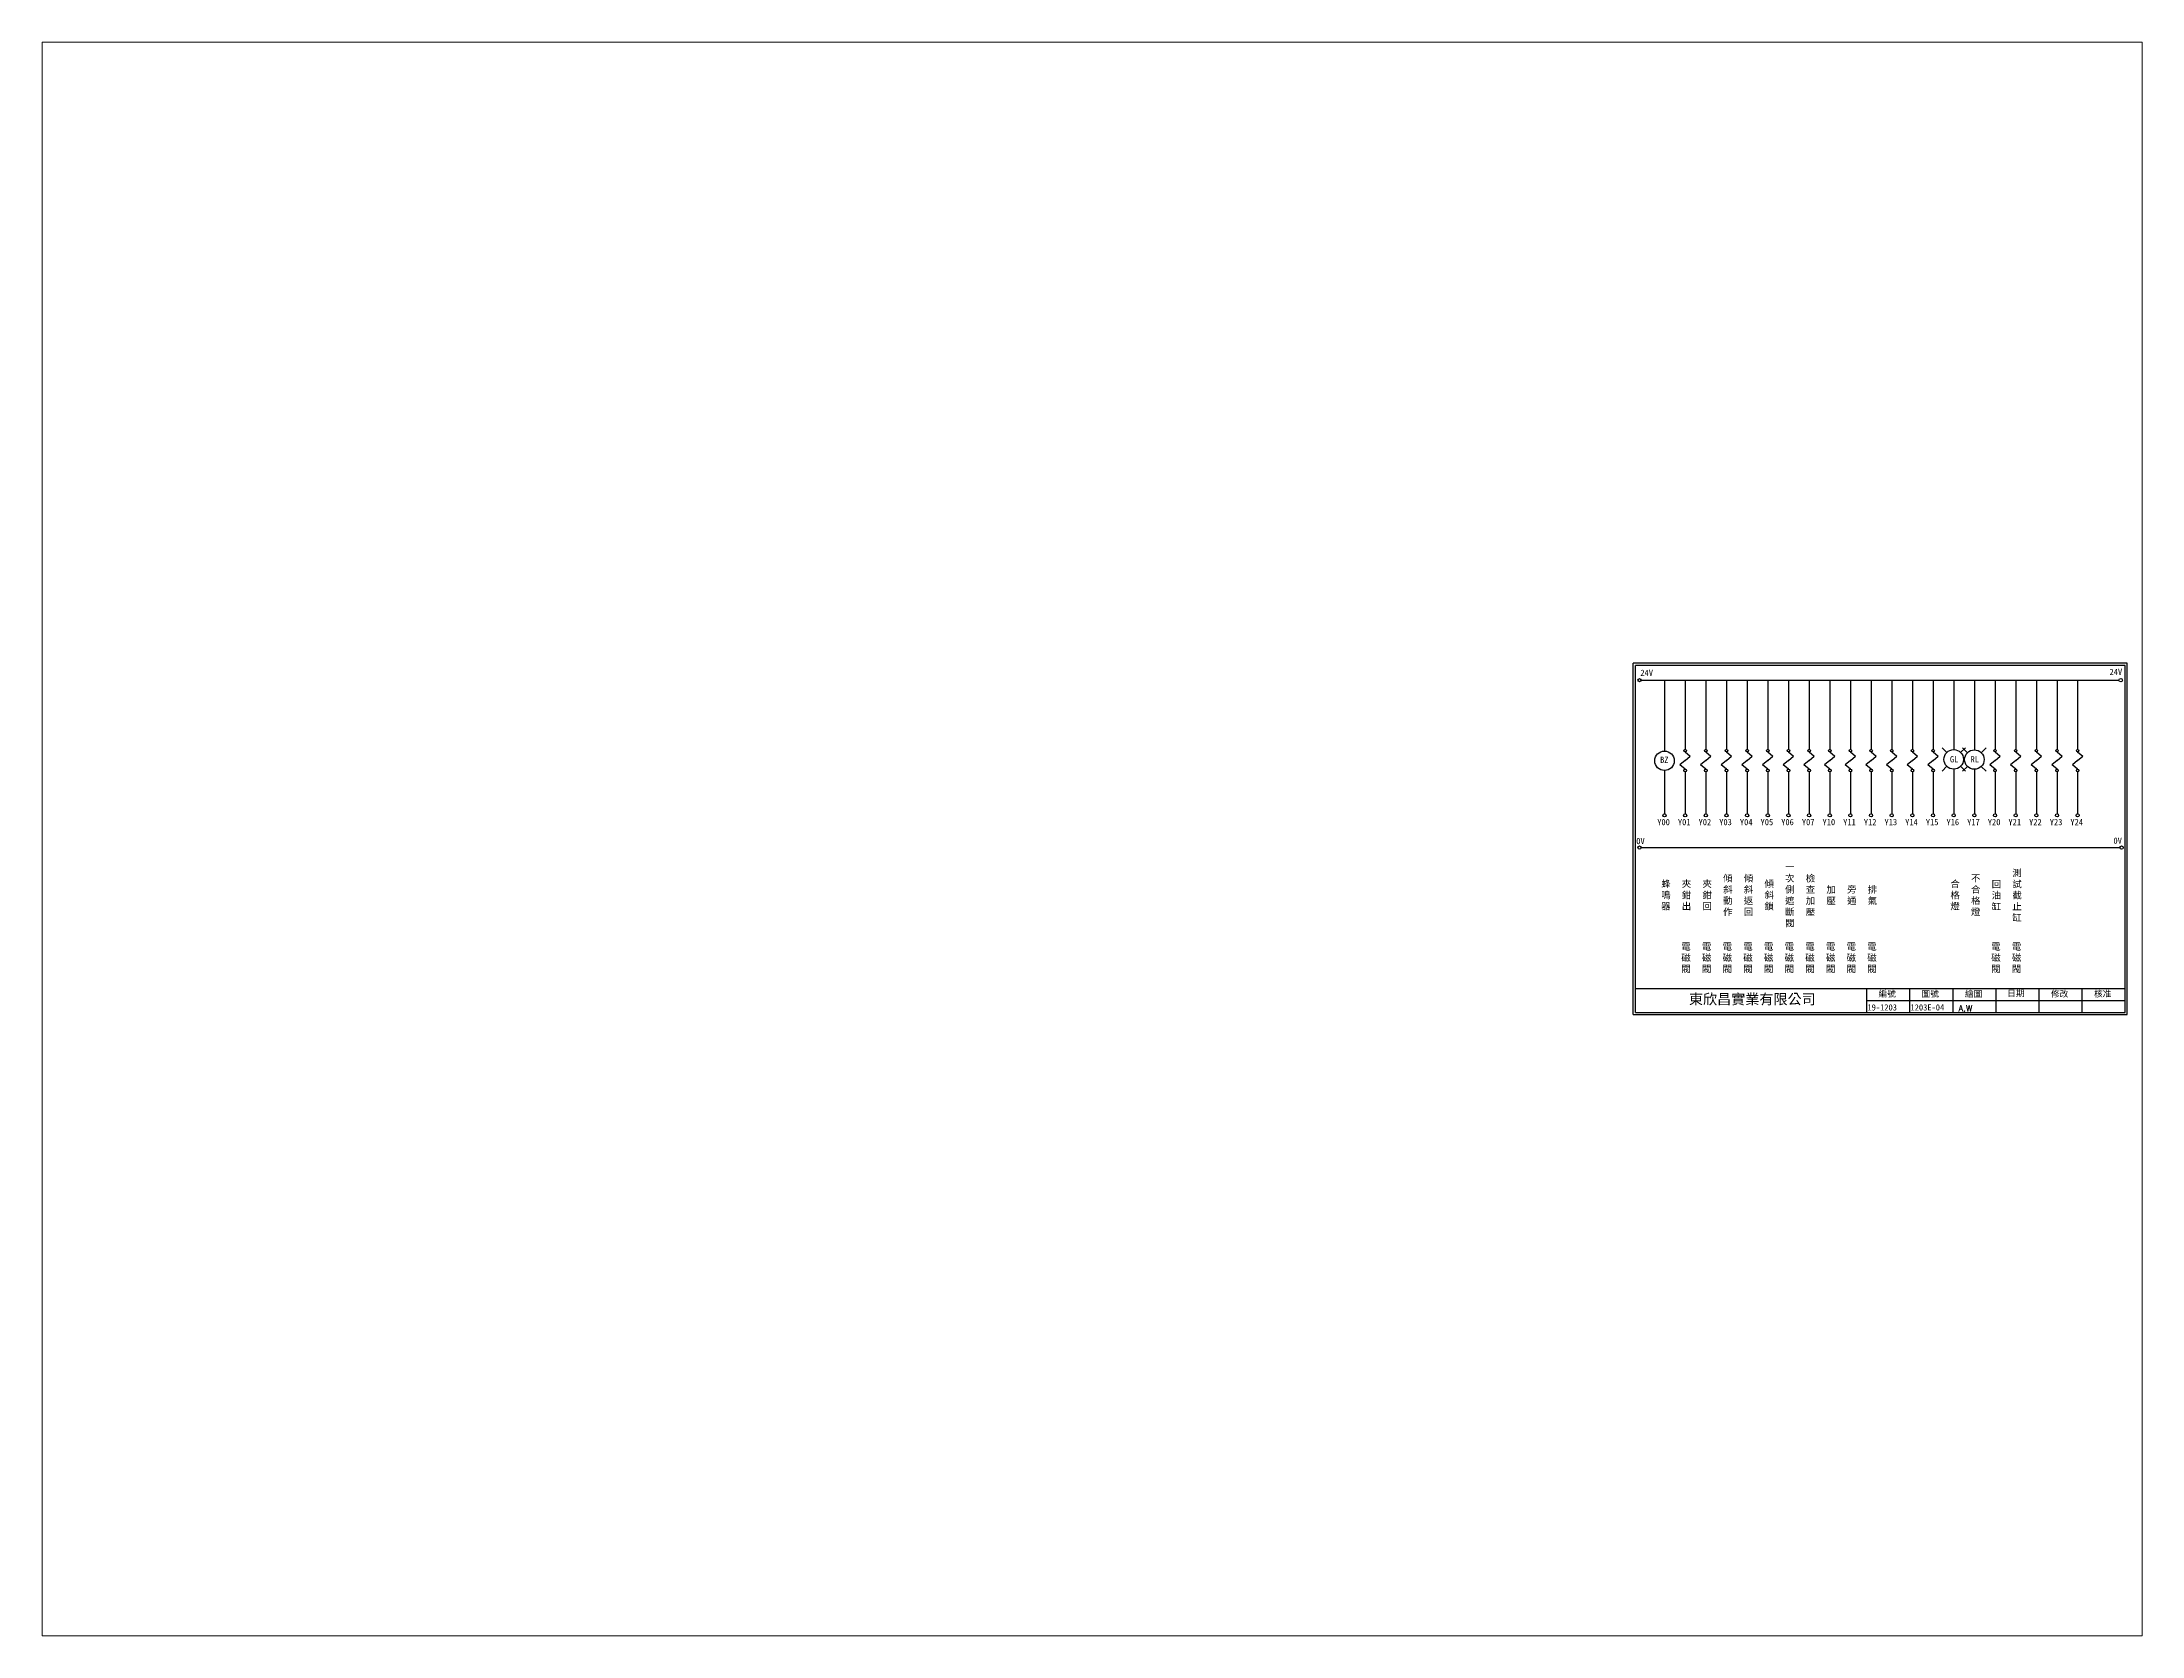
# Paper-space layout '配置1' of a CAD drawing. Extents: x 26 to 231, y 20 to 176.
# The model-space entities are those that its viewports show. They can reach past a viewport. Long polylines and large blocks are cut down to what shows.
import ezdxf

# ---------------------------------------------------------------- set-up
doc = ezdxf.new("R2010")
doc.units = 0
doc.layers.add('標尺寸層', color=3, linetype='CONTINUOUS')
doc.styles.add('CNS', font='romanc.shx', dxfattribs={"bigfont": 'chineset.shx'})
doc.styles.add('STSL', font='kaiu.ttf')

msp = doc.modelspace()

# ---------------------------------------------------------------- linework, layer by layer
at = {"layer": '標尺寸層', "color": 7}
for p, q in [((1212.7, 207), (925.7, 207)), ((925.7, 3), (925.7, 207)), ((1211.5, 205.7), (927, 205.7)), ((927, 4.2), (927, 205.7)), ((930.3, 197.2), (1207.9, 197.2)), ((943.9, 197.2), (943.9, 156.1)), ((955.9, 197.2), (955.9, 157)), ((967.9, 197.2), (967.9, 157)), ((979.9, 197.2), (979.9, 157)), ((991.9, 197.2), (991.9, 157)), ((1003.9, 197.2), (1003.9, 157)), ((1015.9, 197.2), (1015.9, 157)), ((1027.9, 197.2), (1027.9, 157)), ((1039.9, 197.2), (1039.9, 157)), ((1051.9, 197.2), (1051.9, 157)), ((1063.9, 197.2), (1063.9, 157)), ((1075.9, 197.2), (1075.9, 157)), ((1087.9, 197.2), (1087.9, 157)), ((1099.9, 197.2), (1099.9, 157)), ((1111.9, 197.2), (1111.9, 157)), ((1123.9, 197.2), (1123.9, 157)), ((1135.9, 197.2), (1135.9, 157)), ((1147.9, 197.2), (1147.9, 157)), ((1159.9, 197.2), (1159.9, 157)), ((1171.9, 197.2), (1171.9, 157)), ((1183.9, 197.2), (1183.9, 157)), ((1211.5, 4.2), (1211.5, 205.7)), ((1212.7, 3), (1212.7, 207)), ((955.9, 150.5), (952.9, 148.1)), ((955.9, 145.6), (952.9, 148.1)), ((955.9, 155.5), (958.9, 153)), ((955.9, 150.5), (958.9, 153)), ((967.9, 150.5), (964.9, 148.1)), ((967.9, 145.6), (964.9, 148.1)), ((967.9, 155.5), (970.9, 153)), ((967.9, 150.5), (970.9, 153)), ((979.9, 150.5), (976.9, 148.1)), ((979.9, 145.6), (976.9, 148.1)), ((979.9, 155.5), (982.9, 153)), ((979.9, 150.5), (982.9, 153)), ((991.9, 150.5), (988.9, 148.1)), ((991.9, 145.6), (988.9, 148.1)), ((991.9, 155.5), (994.9, 153)), ((991.9, 150.5), (994.9, 153)), ((1003.9, 150.5), (1000.9, 148.1)), ((1003.9, 145.6), (1000.9, 148.1)), ((1003.9, 155.5), (1006.9, 153)), ((1003.9, 150.5), (1006.9, 153)), ((1015.9, 150.5), (1012.9, 148.1)), ((1015.9, 145.6), (1012.9, 148.1)), ((1015.9, 155.5), (1018.9, 153)), ((1015.9, 150.5), (1018.9, 153)), ((1027.9, 150.5), (1024.9, 148.1)), ((1027.9, 145.6), (1024.9, 148.1)), ((1027.9, 155.5), (1030.9, 153)), ((1027.9, 150.5), (1030.9, 153)), ((1039.9, 150.5), (1036.9, 148.1)), ((1039.9, 145.6), (1036.9, 148.1)), ((1039.9, 155.5), (1042.9, 153)), ((1039.9, 150.5), (1042.9, 153)), ((1051.9, 150.5), (1048.9, 148.1)), ((1051.9, 145.6), (1048.9, 148.1)), ((1051.9, 155.5), (1054.9, 153)), ((1051.9, 150.5), (1054.9, 153)), ((1063.9, 150.5), (1060.9, 148.1)), ((1063.9, 145.6), (1060.9, 148.1)), ((1063.9, 155.5), (1066.9, 153)), ((1063.9, 150.5), (1066.9, 153)), ((1075.9, 150.5), (1072.9, 148.1)), ((1075.9, 145.6), (1072.9, 148.1)), ((1075.9, 155.5), (1078.9, 153)), ((1075.9, 150.5), (1078.9, 153)), ((1087.9, 150.5), (1084.9, 148.1)), ((1087.9, 145.6), (1084.9, 148.1)), ((1087.9, 155.5), (1090.9, 153)), ((1087.9, 150.5), (1090.9, 153)), ((1099.9, 150.5), (1096.9, 148.1)), ((1099.9, 145.6), (1096.9, 148.1)), ((1099.9, 155.5), (1102.9, 153)), ((1099.9, 150.5), (1102.9, 153)), ((1135.9, 150.5), (1132.9, 148.1)), ((1135.9, 145.6), (1132.9, 148.1)), ((1135.9, 155.5), (1138.9, 153)), ((1135.9, 150.5), (1138.9, 153)), ((1147.9, 150.5), (1144.9, 148.1)), ((1147.9, 145.6), (1144.9, 148.1)), ((1147.9, 155.5), (1150.9, 153)), ((1147.9, 150.5), (1150.9, 153)), ((1159.9, 150.5), (1156.9, 148.1)), ((1159.9, 145.6), (1156.9, 148.1)), ((1159.9, 155.5), (1162.9, 153)), ((1159.9, 150.5), (1162.9, 153)), ((1171.9, 150.5), (1168.9, 148.1)), ((1171.9, 145.6), (1168.9, 148.1)), ((1171.9, 155.5), (1174.9, 153)), ((1171.9, 150.5), (1174.9, 153)), ((1183.9, 150.5), (1180.9, 148.1)), ((1183.9, 145.6), (1180.9, 148.1)), ((1183.9, 155.5), (1186.9, 153)), ((1183.9, 150.5), (1186.9, 153)), ((943.9, 144.8), (943.9, 119.6)), ((955.9, 144.1), (955.9, 119.6)), ((967.9, 144.1), (967.9, 119.6)), ((979.9, 144.1), (979.9, 119.6)), ((991.9, 144.1), (991.9, 119.6)), ((1003.9, 144.1), (1003.9, 119.6)), ((1015.9, 144.1), (1015.9, 119.6)), ((1027.9, 144.1), (1027.9, 119.6)), ((1039.9, 144.1), (1039.9, 119.6)), ((1051.9, 144.1), (1051.9, 119.6)), ((1063.9, 144.1), (1063.9, 119.6)), ((1075.9, 144.1), (1075.9, 119.6)), ((1087.9, 144.1), (1087.9, 119.6)), ((1099.9, 144.1), (1099.9, 119.6)), ((1111.9, 145.5), (1111.9, 119.6)), ((1123.9, 145.4), (1123.9, 119.6)), ((1135.9, 144.1), (1135.9, 119.6)), ((1147.9, 144.1), (1147.9, 119.6)), ((1159.9, 144.1), (1159.9, 119.6)), ((1171.9, 144.1), (1171.9, 119.6)), ((1183.9, 144.1), (1183.9, 119.6)), ((930.5, 100), (1208.4, 100)), ((927, 18.2), (1211.5, 18.2)), ((1061.5, 4.2), (1061.5, 18.2)), ((1086.5, 4.2), (1086.5, 18.2)), ((1111.5, 4.2), (1111.5, 18.2)), ((1136.5, 4.2), (1136.5, 18.2)), ((1161.5, 4.2), (1161.5, 18.2)), ((1186.5, 4.2), (1186.5, 18.2)), ((925.7, 3), (1212.7, 3)), ((927, 4.2), (1211.5, 4.2)), ((1061.5, 11.2), (1211.5, 11.2))]:
    msp.add_line(p, q, dxfattribs=at)
at = {"layer": '標尺寸層'}
for p, q in [((1107.9, 155.2), (1105.1, 158)), ((1107.9, 147.2), (1105.1, 144.3)), ((1115.9, 155.2), (1118.7, 158)), ((1115.9, 147.2), (1118.7, 144.3)), ((1119.9, 155.1), (1117.1, 157.9)), ((1119.9, 147.1), (1117.1, 144.3)), ((1127.9, 155.1), (1130.7, 157.9)), ((1127.9, 147.1), (1130.7, 144.3))]:
    msp.add_line(p, q, dxfattribs=at)
at = {"layer": '標尺寸層', "color": 7}
for centre, radius in [((929.4, 197.2), 0.92), ((943.9, 150.4), 5.66), ((955.9, 156.3), 0.751), ((967.9, 156.3), 0.751), ((979.9, 156.3), 0.751), ((991.9, 156.3), 0.751), ((1003.9, 156.3), 0.751), ((1015.9, 156.3), 0.751), ((1027.9, 156.3), 0.751), ((1039.9, 156.3), 0.751), ((1051.9, 156.3), 0.751), ((1063.9, 156.3), 0.751), ((1075.9, 156.3), 0.751), ((1087.9, 156.3), 0.751), ((1099.9, 156.3), 0.751), ((1111.9, 151.2), 5.66), ((1123.9, 151.1), 5.66), ((1135.9, 156.3), 0.751), ((1147.9, 156.3), 0.751), ((1159.9, 156.3), 0.751), ((1171.9, 156.3), 0.751), ((1183.9, 156.3), 0.751), ((955.9, 144.8), 0.751), ((967.9, 144.8), 0.751), ((979.9, 144.8), 0.751), ((991.9, 144.8), 0.751), ((1003.9, 144.8), 0.751), ((1015.9, 144.8), 0.751), ((1027.9, 144.8), 0.751), ((1039.9, 144.8), 0.751), ((1051.9, 144.8), 0.751), ((1063.9, 144.8), 0.751), ((1075.9, 144.8), 0.751), ((1087.9, 144.8), 0.751), ((1099.9, 144.8), 0.751), ((1135.9, 144.8), 0.751), ((1147.9, 144.8), 0.751), ((1159.9, 144.8), 0.751), ((1171.9, 144.8), 0.751), ((1183.9, 144.8), 0.751), ((943.9, 118.7), 0.92), ((955.9, 118.7), 0.92), ((967.9, 118.7), 0.92), ((979.9, 118.7), 0.92), ((991.9, 118.7), 0.92), ((1003.9, 118.7), 0.92), ((1015.9, 118.7), 0.92), ((1027.9, 118.7), 0.92), ((1039.9, 118.7), 0.92), ((1051.9, 118.7), 0.92), ((1063.9, 118.7), 0.92), ((1075.9, 118.7), 0.92), ((1087.9, 118.7), 0.92), ((1099.9, 118.7), 0.92), ((1111.9, 118.7), 0.92), ((1123.9, 118.7), 0.92), ((1135.9, 118.7), 0.92), ((1147.9, 118.7), 0.92), ((1159.9, 118.7), 0.92), ((1171.9, 118.7), 0.92), ((1183.9, 118.7), 0.92), ((929.4, 100), 0.92)]:
    msp.add_circle(centre, radius, dxfattribs=at)
at = {"layer": '標尺寸層'}
for centre in [(1208.9, 197.2), (1209.4, 100)]:
    msp.add_circle(centre, 1, dxfattribs=at)

# ---------------------------------------------------------------- texts
at = {"layer": '標尺寸層', "color": 4, "style": 'STSL'}
for s, height, p in [('24V', 3.6, (929.9, 199.7)), ('24V', 3.6, (1202.4, 200.2)), (' BZ ', 3.6, (938.9, 149.2)), ('GL', 3.6, (1109.7, 149.5)), ('RL', 3.6, (1121.7, 149.5)), ('Y00', 3.6, (939.7, 113)), ('Y01', 3.6, (951.7, 113)), ('Y02', 3.6, (963.7, 113)), ('Y03', 3.6, (975.7, 113)), ('Y04', 3.6, (987.7, 113)), ('Y05', 3.6, (999.7, 113)), ('Y06', 3.6, (1011.7, 113)), ('Y07', 3.6, (1023.7, 113)), ('Y10', 3.6, (1035.7, 113)), ('Y11', 3.6, (1047.7, 113)), ('Y12', 3.6, (1059.7, 113)), ('Y13', 3.6, (1071.7, 113)), ('Y14', 3.6, (1083.7, 113)), ('Y15', 3.6, (1095.7, 113)), ('Y16', 3.6, (1107.7, 113)), ('Y17', 3.6, (1119.7, 113)), ('Y20', 3.6, (1131.7, 113)), ('Y21', 3.6, (1143.7, 113)), ('Y22', 3.6, (1155.7, 113)), ('Y23', 3.6, (1167.7, 113)), ('Y24', 3.6, (1179.7, 113)), ('0V', 3.6, (927.5, 102)), ('0V', 3.6, (1204.7, 102.2)), ('東欣昌實業有限公司', 6, (958.1, 9)), ('編號', 3.6, (1068.2, 13.3)), ('圖號', 3.6, (1093.2, 13.3)), ('繪圖', 3.6, (1118.4, 13.3)), ('日期', 3.6, (1143, 13.6)), ('修改', 3.6, (1168.4, 13.3)), ('核准', 3.6, (1193.4, 13.3)), ('19-1203', 3.6, (1061.8, 5.4)), ('1203E-04', 3.6, (1086.8, 5.4))]:
    msp.add_text(s, height=height, dxfattribs=at).set_placement(p)
at = {"layer": '標尺寸層', "color": 7, "style": 'CNS'}
for s, insert, char_height, width, attachment_point in [('{\\fDFKai-SB|b0|i0|c136|p65;一次側遮斷閥}', (1016.7, 72.2), 3.9, 2.848, 5), ('{\\fDFKai-SB|b0|i0|c136|p65;測試截止缸}', (1148.7, 72.2), 3.9, 2.848, 5), ('{\\fDFKai-SB|b0|i0|c136|p65;蜂鳴器}', (944.7, 72.2), 3.9, 2.848, 5), ('{\\fDFKai-SB|b0|i0|c136|p65;夾鉗出}', (956.7, 72.2), 3.9, 2.848, 5), ('{\\fDFKai-SB|b0|i0|c136|p65;夾鉗回}', (968.7, 72.2), 3.9, 2.848, 5), ('{\\fDFKai-SB|b0|i0|c136|p65;傾斜動作}', (980.7, 72.2), 3.9, 2.848, 5), ('{\\fDFKai-SB|b0|i0|c136|p65;傾斜返回}', (992.7, 72.2), 3.9, 2.848, 5), ('{\\fDFKai-SB|b0|i0|c136|p65;傾斜鎖}', (1004.7, 72.2), 3.9, 2.848, 5), ('{\\fDFKai-SB|b0|i0|c136|p65;檢查加壓}', (1028.7, 72.2), 3.9, 2.848, 5), ('{\\fDFKai-SB|b0|i0|c136|p65;加壓}', (1040.7, 72.2), 3.9, 2.848, 5), ('{\\fDFKai-SB|b0|i0|c136|p65;旁通}', (1052.7, 72.2), 3.9, 2.848, 5), ('{\\fDFKai-SB|b0|i0|c136|p65;排氣}', (1064.7, 72.2), 3.9, 2.848, 5), ('{\\fDFKai-SB|b0|i0|c136|p65;合格燈}', (1112.7, 72.2), 3.9, 2.848, 5), ('{\\fDFKai-SB|b0|i0|c136|p65;不合格燈}', (1124.7, 72.2), 3.9, 2.848, 5), ('{\\fDFKai-SB|b0|i0|c136|p65;回油缸}', (1136.7, 72.2), 3.9, 2.848, 5), ('{\\fDFKai-SB|b0|i0|c136|p65;電磁閥}', (956.4, 35.8), 3.9, 8.663, 5), ('{\\fDFKai-SB|b0|i0|c136|p65;電磁閥}', (968.4, 35.8), 3.9, 8.663, 5), ('{\\fDFKai-SB|b0|i0|c136|p65;電磁閥}', (980.4, 35.8), 3.9, 8.663, 5), ('{\\fDFKai-SB|b0|i0|c136|p65;電磁閥}', (992.4, 35.8), 3.9, 8.663, 5), ('{\\fDFKai-SB|b0|i0|c136|p65;電磁閥}', (1004.4, 35.8), 3.9, 8.663, 5), ('{\\fDFKai-SB|b0|i0|c136|p65;電磁閥}', (1016.4, 35.8), 3.9, 8.663, 5), ('{\\fDFKai-SB|b0|i0|c136|p65;電磁閥}', (1028.4, 35.8), 3.9, 8.663, 5), ('{\\fDFKai-SB|b0|i0|c136|p65;電磁閥}', (1040.4, 35.8), 3.9, 8.663, 5), ('{\\fDFKai-SB|b0|i0|c136|p65;電磁閥}', (1052.4, 35.8), 3.9, 8.663, 5), ('{\\fDFKai-SB|b0|i0|c136|p65;電磁閥}', (1064.4, 35.8), 3.9, 8.663, 5), ('{\\fDFKai-SB|b0|i0|c136|p65;電磁閥}', (1136.4, 35.8), 3.9, 8.663, 5), ('{\\fDFKai-SB|b0|i0|c136|p65;電磁閥}', (1148.4, 35.8), 3.9, 8.663, 5), (' {\\C4; A.W}', (1109.7, 8.5), 3.6, 24.535, 1)]:
    msp.add_mtext(s, dxfattribs=dict(at, insert=insert, char_height=char_height, width=width, attachment_point=attachment_point))

psp = doc.layouts.new('配置1')

# ---------------------------------------------------------------- viewports
at = {"layer": '標尺寸層'}
psp.add_viewport(center=(128.5, 97.5), size=(205.6, 156), view_center_point=(611.37, 104.98), view_height=925.5311, dxfattribs=at)

doc.saveas('drawing.dxf')
